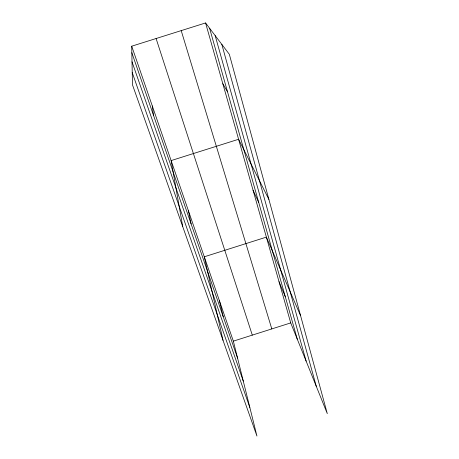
<?xml version="1.0" encoding="UTF-8"?>
<svg xmlns="http://www.w3.org/2000/svg" width="459" height="459" viewBox="0 0 459 459"><rect width="100%" height="100%" fill="white"/><g stroke="black" fill="none" stroke-linecap="round" stroke-linejoin="round"><path stroke-width="0.69" d="M233.35 341.14L290.725 322.906L327.29 413.616L229.328 54.288L205.569 22.95L131.71 46.198L132.473 84.812L256.937 436.05L233.35 341.14L131.71 46.198M222.827 83.733L227.532 91.846M268.888 199.39L238.594 139.272L171.127 160.587L182.739 226.666M253.058 190.215L258.744 202.522M300.593 315.694L266.375 237.119L204.284 256.799L223.022 340.349M279.026 281.694L285.355 296.87M132.232 72.614L249.828 407.431M132.02 61.827L243.281 381.102M131.836 52.739L237.578 358.14M156.094 38.522L252.295 335.122M181.207 30.615L271.803 328.919M205.569 22.95L290.725 322.906M209.597 28.263L297.277 339.155M215.191 35.636L306.124 361.101M221.829 44.391L316.268 386.266M219.391 300.628L223.2 316.612M188.391 210.681L191.11 223.935M152.308 105.972L153.467 115.215"/></g></svg>
